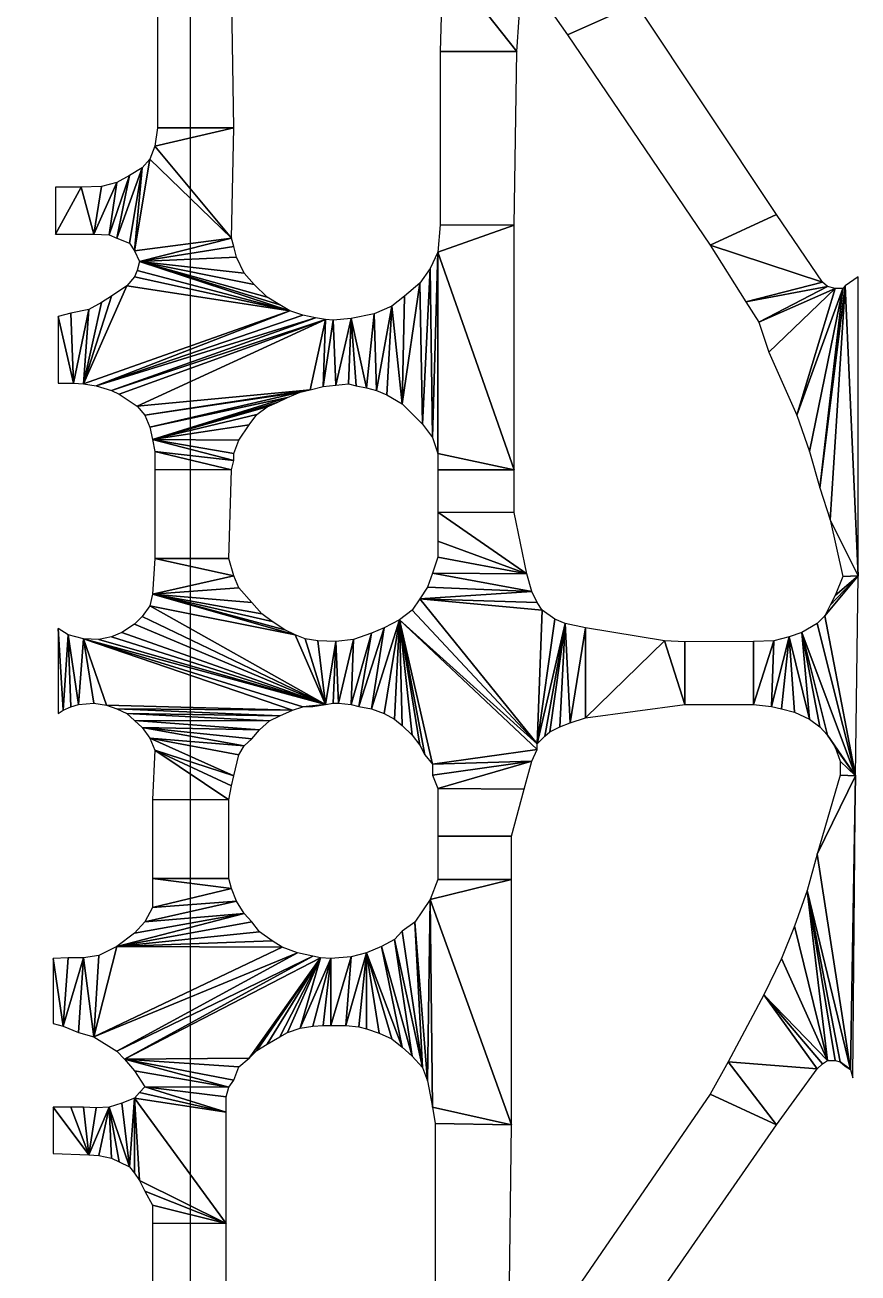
# Model space of a CAD drawing. Extents: x -35426928 to -35396732, y 11996534 to 12011444.
# Drawn here: x -35409020 to -35407712, y 12003824 to 12005782 of the extents above; entities that cross this region are included whole.
import ezdxf

# ---------------------------------------------------------------- set-up
doc = ezdxf.new("R2010")
doc.units = 0

msp = doc.modelspace()

# ---------------------------------------------------------------- linework, layer by layer
at = {"layer": 'mg_to_dxf', "color": 52}
for points in [[(-35408760.1, 12008976.7), (-35414029.9, 12008976.7), (-35414029.9, 12000583), (-35408760.1, 12000583)], [(-35408364, 12005888), (-35408364, 12005888), (-35408368, 12005741), (-35408248, 12005741)], [(-35408364, 12005888), (-35408364, 12005888), (-35408248, 12005741), (-35408244, 12005794)], [(-35408812, 12005851), (-35408812, 12005621), (-35408692, 12005621), (-35408696, 12005851)], [(-35408188, 12005795), (-35408188, 12005795), (-35408168, 12005767), (-35408060, 12005815)], [(-35408168, 12005767), (-35407944, 12005437), (-35407840, 12005485), (-35408060, 12005815)], [(-35408368, 12005741), (-35408368, 12005469), (-35408252, 12005468), (-35408248, 12005741)], [(-35408816, 12005592), (-35408816, 12005592), (-35408692, 12005621), (-35408812, 12005621)], [(-35408696, 12005448), (-35408696, 12005448), (-35408692, 12005621), (-35408816, 12005592)], [(-35408824, 12005572), (-35408824, 12005572), (-35408696, 12005448), (-35408816, 12005592)], [(-35408876, 12005448), (-35408876, 12005448), (-35408856, 12005440), (-35408836, 12005558)], [(-35408876, 12005448), (-35408876, 12005448), (-35408836, 12005558), (-35408856, 12005546)], [(-35408856, 12005440), (-35408856, 12005440), (-35408848, 12005428), (-35408836, 12005558)], [(-35408836, 12005558), (-35408836, 12005558), (-35408848, 12005428), (-35408824, 12005572)], [(-35408824, 12005572), (-35408824, 12005572), (-35408848, 12005428), (-35408696, 12005448)], [(-35408888, 12005453), (-35408888, 12005453), (-35408876, 12005448), (-35408856, 12005546)], [(-35408888, 12005453), (-35408888, 12005453), (-35408856, 12005546), (-35408876, 12005535)], [(-35408932, 12005528), (-35408932, 12005528), (-35408972, 12005528), (-35408972, 12005454)], [(-35408932, 12005528), (-35408932, 12005528), (-35408972, 12005454), (-35408912, 12005454)], [(-35408932, 12005528), (-35408932, 12005528), (-35408912, 12005454), (-35408900, 12005529)], [(-35408912, 12005454), (-35408912, 12005454), (-35408888, 12005453), (-35408876, 12005535)], [(-35408912, 12005454), (-35408912, 12005454), (-35408876, 12005535), (-35408900, 12005529)], [(-35407768, 12005379), (-35407768, 12005379), (-35407840, 12005485), (-35407944, 12005437)], [(-35408372, 12005426), (-35408372, 12005426), (-35408252, 12005468), (-35408368, 12005469)], [(-35408372, 12005426), (-35408372, 12005426), (-35408252, 12005084), (-35408252, 12005468)], [(-35408848, 12005428), (-35408848, 12005428), (-35408840, 12005411), (-35408696, 12005448)], [(-35408696, 12005448), (-35408696, 12005448), (-35408840, 12005411), (-35408692, 12005435)], [(-35408688, 12005418), (-35408688, 12005418), (-35408692, 12005435), (-35408840, 12005411)], [(-35408380, 12005135), (-35408380, 12005135), (-35408372, 12005426), (-35408384, 12005400)], [(-35408380, 12005135), (-35408380, 12005135), (-35408372, 12005110), (-35408372, 12005426)], [(-35408372, 12005110), (-35408372, 12005110), (-35408252, 12005084), (-35408372, 12005426)], [(-35407768, 12005379), (-35407768, 12005379), (-35407944, 12005437), (-35407888, 12005348)], [(-35408604, 12005334), (-35408604, 12005334), (-35408840, 12005411), (-35408844, 12005397)], [(-35408676, 12005393), (-35408676, 12005393), (-35408688, 12005418), (-35408840, 12005411)], [(-35408604, 12005334), (-35408604, 12005334), (-35408620, 12005343), (-35408840, 12005411)], [(-35408620, 12005343), (-35408620, 12005343), (-35408640, 12005355), (-35408840, 12005411)], [(-35408640, 12005355), (-35408640, 12005355), (-35408660, 12005375), (-35408840, 12005411)], [(-35408660, 12005375), (-35408660, 12005375), (-35408676, 12005393), (-35408840, 12005411)], [(-35408396, 12005156), (-35408396, 12005156), (-35408384, 12005400), (-35408400, 12005377)], [(-35408396, 12005156), (-35408396, 12005156), (-35408380, 12005135), (-35408384, 12005400)], [(-35408860, 12005373), (-35408860, 12005373), (-35408604, 12005334), (-35408848, 12005387)], [(-35408848, 12005387), (-35408848, 12005387), (-35408604, 12005334), (-35408844, 12005397)], [(-35407760, 12005372), (-35407760, 12005372), (-35407768, 12005379), (-35407888, 12005348)], [(-35407732, 12005373), (-35407732, 12005373), (-35407712, 12004918), (-35407712, 12005387)], [(-35408928, 12005219), (-35408928, 12005219), (-35408604, 12005334), (-35408860, 12005373)], [(-35408928, 12005219), (-35408928, 12005219), (-35408860, 12005373), (-35408884, 12005357)], [(-35408428, 12005188), (-35408428, 12005188), (-35408396, 12005156), (-35408400, 12005377)], [(-35408428, 12005188), (-35408428, 12005188), (-35408400, 12005377), (-35408424, 12005357)], [(-35407760, 12005372), (-35407760, 12005372), (-35407888, 12005348), (-35407868, 12005316)], [(-35407748, 12005369), (-35407748, 12005369), (-35407760, 12005372), (-35407868, 12005316)], [(-35407748, 12005369), (-35407748, 12005369), (-35407868, 12005316), (-35407852, 12005269)], [(-35407748, 12005369), (-35407748, 12005369), (-35407852, 12005269), (-35407808, 12005170)], [(-35407736, 12005369), (-35407736, 12005369), (-35407748, 12005369), (-35407808, 12005170)], [(-35407736, 12005369), (-35407736, 12005369), (-35407808, 12005170), (-35407788, 12005113)], [(-35407772, 12005056), (-35407772, 12005056), (-35407736, 12005369), (-35407788, 12005113)], [(-35407772, 12005056), (-35407772, 12005056), (-35407732, 12005373), (-35407736, 12005369)], [(-35407772, 12005056), (-35407772, 12005056), (-35407756, 12005006), (-35407732, 12005373)], [(-35407712, 12004918), (-35407712, 12004918), (-35407732, 12005373), (-35407756, 12005006)], [(-35408928, 12005219), (-35408928, 12005219), (-35408884, 12005357), (-35408900, 12005347)], [(-35408928, 12005219), (-35408928, 12005219), (-35408900, 12005347), (-35408920, 12005336)], [(-35408468, 12005209), (-35408468, 12005209), (-35408444, 12005341), (-35408472, 12005329)], [(-35408468, 12005209), (-35408468, 12005209), (-35408452, 12005202), (-35408444, 12005341)], [(-35408452, 12005202), (-35408452, 12005202), (-35408428, 12005188), (-35408444, 12005341)], [(-35408444, 12005341), (-35408444, 12005341), (-35408428, 12005188), (-35408424, 12005357)], [(-35408944, 12005220), (-35408944, 12005220), (-35408948, 12005330), (-35408968, 12005325)], [(-35408944, 12005220), (-35408944, 12005220), (-35408968, 12005325), (-35408968, 12005220)], [(-35408920, 12005336), (-35408920, 12005336), (-35408948, 12005330), (-35408944, 12005220)], [(-35408928, 12005219), (-35408928, 12005219), (-35408920, 12005336), (-35408944, 12005220)], [(-35408908, 12005216), (-35408908, 12005216), (-35408604, 12005334), (-35408928, 12005219)], [(-35408584, 12005327), (-35408584, 12005327), (-35408604, 12005334), (-35408908, 12005216)], [(-35408564, 12005323), (-35408564, 12005323), (-35408584, 12005327), (-35408908, 12005216)], [(-35408564, 12005323), (-35408564, 12005323), (-35408908, 12005216), (-35408884, 12005209)], [(-35408548, 12005320), (-35408548, 12005320), (-35408564, 12005323), (-35408884, 12005209)], [(-35408508, 12005322), (-35408508, 12005322), (-35408536, 12005319), (-35408532, 12005217)], [(-35408508, 12005322), (-35408508, 12005322), (-35408532, 12005217), (-35408512, 12005219)], [(-35408500, 12005216), (-35408500, 12005216), (-35408508, 12005322), (-35408512, 12005219)], [(-35408484, 12005213), (-35408484, 12005213), (-35408472, 12005329), (-35408508, 12005322)], [(-35408484, 12005213), (-35408484, 12005213), (-35408508, 12005322), (-35408500, 12005216)], [(-35408484, 12005213), (-35408484, 12005213), (-35408468, 12005209), (-35408472, 12005329)], [(-35408548, 12005320), (-35408548, 12005320), (-35408884, 12005209), (-35408872, 12005203)], [(-35408844, 12005184), (-35408844, 12005184), (-35408548, 12005320), (-35408872, 12005203)], [(-35408844, 12005184), (-35408844, 12005184), (-35408572, 12005210), (-35408548, 12005320)], [(-35408572, 12005210), (-35408572, 12005210), (-35408552, 12005215), (-35408548, 12005320)], [(-35408548, 12005320), (-35408548, 12005320), (-35408552, 12005215), (-35408536, 12005319)], [(-35408552, 12005215), (-35408552, 12005215), (-35408532, 12005217), (-35408536, 12005319)], [(-35408572, 12005210), (-35408572, 12005210), (-35408844, 12005184), (-35408832, 12005170)], [(-35408588, 12005206), (-35408588, 12005206), (-35408572, 12005210), (-35408832, 12005170)], [(-35408588, 12005206), (-35408588, 12005206), (-35408832, 12005170), (-35408824, 12005151)], [(-35408608, 12005198), (-35408608, 12005198), (-35408588, 12005206), (-35408824, 12005151)], [(-35408608, 12005198), (-35408608, 12005198), (-35408824, 12005151), (-35408820, 12005132)], [(-35408624, 12005190), (-35408624, 12005190), (-35408608, 12005198), (-35408820, 12005132)], [(-35408624, 12005190), (-35408624, 12005190), (-35408820, 12005132), (-35408640, 12005183)], [(-35408820, 12005132), (-35408820, 12005132), (-35408656, 12005171), (-35408640, 12005183)], [(-35408820, 12005132), (-35408820, 12005132), (-35408668, 12005155), (-35408656, 12005171)], [(-35408820, 12005132), (-35408820, 12005132), (-35408684, 12005131), (-35408668, 12005155)], [(-35408820, 12005132), (-35408820, 12005132), (-35408692, 12005110), (-35408684, 12005131)], [(-35408820, 12005132), (-35408820, 12005132), (-35408692, 12005099), (-35408692, 12005110)], [(-35408820, 12005132), (-35408820, 12005132), (-35408816, 12005113), (-35408692, 12005099)], [(-35408692, 12005099), (-35408692, 12005099), (-35408816, 12005113), (-35408696, 12005084)], [(-35408816, 12005113), (-35408816, 12005113), (-35408816, 12005085), (-35408696, 12005084)], [(-35408372, 12005110), (-35408372, 12005110), (-35408372, 12005084), (-35408252, 12005084)], [(-35408816, 12005085), (-35408816, 12004945), (-35408700, 12004945), (-35408696, 12005084)], [(-35408372, 12005084), (-35408372, 12005018), (-35408252, 12005017), (-35408252, 12005084)], [(-35408232, 12004921), (-35408232, 12004921), (-35408252, 12005017), (-35408372, 12005018)], [(-35408232, 12004921), (-35408232, 12004921), (-35408372, 12005018), (-35408372, 12004972)], [(-35407756, 12005006), (-35407756, 12005006), (-35407736, 12004917), (-35407712, 12004918)], [(-35408372, 12004947), (-35408372, 12004947), (-35408232, 12004921), (-35408372, 12004972)], [(-35408692, 12004918), (-35408692, 12004918), (-35408816, 12004945), (-35408820, 12004889)], [(-35408692, 12004918), (-35408692, 12004918), (-35408700, 12004945), (-35408816, 12004945)], [(-35408372, 12004947), (-35408372, 12004947), (-35408380, 12004922), (-35408232, 12004921)], [(-35408684, 12004899), (-35408684, 12004899), (-35408692, 12004918), (-35408820, 12004889)], [(-35408224, 12004893), (-35408224, 12004893), (-35408380, 12004922), (-35408388, 12004900)], [(-35408224, 12004893), (-35408224, 12004893), (-35408232, 12004921), (-35408380, 12004922)], [(-35407764, 12004855), (-35407764, 12004855), (-35407712, 12004918), (-35407756, 12004872)], [(-35407716, 12004604), (-35407716, 12004604), (-35407712, 12004918), (-35407764, 12004855)], [(-35407756, 12004872), (-35407756, 12004872), (-35407712, 12004918), (-35407748, 12004887)], [(-35407748, 12004887), (-35407748, 12004887), (-35407712, 12004918), (-35407736, 12004917)], [(-35408664, 12004876), (-35408664, 12004876), (-35408684, 12004899), (-35408820, 12004889)], [(-35408400, 12004882), (-35408400, 12004882), (-35408224, 12004893), (-35408388, 12004900)], [(-35408400, 12004882), (-35408400, 12004882), (-35408216, 12004876), (-35408224, 12004893)], [(-35408548, 12004716), (-35408548, 12004716), (-35408824, 12004871), (-35408836, 12004854)], [(-35408824, 12004871), (-35408824, 12004871), (-35408596, 12004825), (-35408820, 12004889)], [(-35408548, 12004716), (-35408548, 12004716), (-35408596, 12004825), (-35408824, 12004871)], [(-35408596, 12004825), (-35408596, 12004825), (-35408612, 12004833), (-35408820, 12004889)], [(-35408612, 12004833), (-35408612, 12004833), (-35408632, 12004846), (-35408820, 12004889)], [(-35408632, 12004846), (-35408632, 12004846), (-35408648, 12004858), (-35408820, 12004889)], [(-35408648, 12004858), (-35408648, 12004858), (-35408664, 12004876), (-35408820, 12004889)], [(-35408412, 12004864), (-35408412, 12004864), (-35408216, 12004654), (-35408400, 12004882)], [(-35408400, 12004882), (-35408400, 12004882), (-35408216, 12004654), (-35408208, 12004864)], [(-35408400, 12004882), (-35408400, 12004882), (-35408208, 12004864), (-35408216, 12004876)], [(-35408548, 12004716), (-35408548, 12004716), (-35408836, 12004854), (-35408848, 12004842)], [(-35408412, 12004864), (-35408412, 12004864), (-35408432, 12004849), (-35408216, 12004654)], [(-35408208, 12004864), (-35408208, 12004864), (-35408216, 12004654), (-35408188, 12004850)], [(-35408188, 12004850), (-35408188, 12004850), (-35408216, 12004654), (-35408172, 12004843)], [(-35407716, 12004604), (-35407716, 12004604), (-35407764, 12004855), (-35407776, 12004843)], [(-35408960, 12004707), (-35408960, 12004707), (-35408968, 12004835), (-35408968, 12004702)], [(-35408952, 12004825), (-35408952, 12004825), (-35408968, 12004835), (-35408960, 12004707)], [(-35408548, 12004716), (-35408548, 12004716), (-35408848, 12004842), (-35408868, 12004829)], [(-35408476, 12004709), (-35408476, 12004709), (-35408456, 12004836), (-35408496, 12004713)], [(-35408456, 12004836), (-35408456, 12004836), (-35408476, 12004828), (-35408496, 12004713)], [(-35408432, 12004849), (-35408432, 12004849), (-35408476, 12004709), (-35408456, 12004702)], [(-35408432, 12004849), (-35408432, 12004849), (-35408456, 12004836), (-35408476, 12004709)], [(-35408432, 12004849), (-35408432, 12004849), (-35408456, 12004702), (-35408440, 12004693)], [(-35408432, 12004849), (-35408432, 12004849), (-35408440, 12004693), (-35408428, 12004683)], [(-35408380, 12004622), (-35408380, 12004622), (-35408432, 12004849), (-35408392, 12004637)], [(-35408432, 12004849), (-35408432, 12004849), (-35408400, 12004652), (-35408392, 12004637)], [(-35408432, 12004849), (-35408432, 12004849), (-35408412, 12004668), (-35408400, 12004652)], [(-35408432, 12004849), (-35408432, 12004849), (-35408428, 12004683), (-35408412, 12004668)], [(-35408432, 12004849), (-35408432, 12004849), (-35408380, 12004622), (-35408216, 12004645)], [(-35408216, 12004654), (-35408216, 12004654), (-35408432, 12004849), (-35408216, 12004645)], [(-35408216, 12004654), (-35408216, 12004654), (-35408204, 12004666), (-35408172, 12004843)], [(-35408204, 12004666), (-35408204, 12004666), (-35408196, 12004673), (-35408172, 12004843)], [(-35408196, 12004673), (-35408196, 12004673), (-35408180, 12004681), (-35408172, 12004843)], [(-35408180, 12004681), (-35408180, 12004681), (-35408164, 12004687), (-35408172, 12004843)], [(-35408164, 12004687), (-35408164, 12004687), (-35408140, 12004836), (-35408172, 12004843)], [(-35408164, 12004687), (-35408164, 12004687), (-35408140, 12004695), (-35408140, 12004836)], [(-35408016, 12004816), (-35408016, 12004816), (-35408140, 12004836), (-35408140, 12004695)], [(-35407716, 12004604), (-35407716, 12004604), (-35407776, 12004843), (-35407800, 12004829)], [(-35408948, 12004712), (-35408948, 12004712), (-35408952, 12004825), (-35408960, 12004707)], [(-35408936, 12004716), (-35408936, 12004716), (-35408952, 12004825), (-35408948, 12004712)], [(-35408928, 12004819), (-35408928, 12004819), (-35408952, 12004825), (-35408936, 12004716)], [(-35408928, 12004819), (-35408928, 12004819), (-35408936, 12004716), (-35408912, 12004718)], [(-35408600, 12004707), (-35408600, 12004707), (-35408584, 12004712), (-35408928, 12004819)], [(-35408600, 12004707), (-35408600, 12004707), (-35408928, 12004819), (-35408892, 12004715)], [(-35408892, 12004715), (-35408892, 12004715), (-35408928, 12004819), (-35408912, 12004718)], [(-35408584, 12004712), (-35408584, 12004712), (-35408548, 12004716), (-35408928, 12004819)], [(-35408928, 12004819), (-35408928, 12004819), (-35408548, 12004716), (-35408904, 12004818)], [(-35408548, 12004716), (-35408548, 12004716), (-35408884, 12004822), (-35408904, 12004818)], [(-35408548, 12004716), (-35408548, 12004716), (-35408868, 12004829), (-35408884, 12004822)], [(-35408548, 12004716), (-35408548, 12004716), (-35408580, 12004819), (-35408596, 12004825)], [(-35408580, 12004819), (-35408580, 12004819), (-35408548, 12004716), (-35408560, 12004816)], [(-35408548, 12004716), (-35408548, 12004716), (-35408532, 12004815), (-35408560, 12004816)], [(-35408548, 12004716), (-35408548, 12004716), (-35408536, 12004718), (-35408532, 12004815)], [(-35408528, 12004718), (-35408528, 12004718), (-35408532, 12004815), (-35408536, 12004718)], [(-35408504, 12004818), (-35408504, 12004818), (-35408532, 12004815), (-35408528, 12004718)], [(-35408508, 12004716), (-35408508, 12004716), (-35408504, 12004818), (-35408528, 12004718)], [(-35408496, 12004713), (-35408496, 12004713), (-35408476, 12004828), (-35408508, 12004716)], [(-35408476, 12004828), (-35408476, 12004828), (-35408504, 12004818), (-35408508, 12004716)], [(-35408016, 12004816), (-35408016, 12004816), (-35408140, 12004695), (-35407984, 12004716)], [(-35408016, 12004816), (-35408016, 12004816), (-35407984, 12004716), (-35407984, 12004814)], [(-35407876, 12004815), (-35407984, 12004814), (-35407984, 12004716), (-35407876, 12004716)], [(-35407844, 12004816), (-35407844, 12004816), (-35407876, 12004815), (-35407876, 12004716)], [(-35407844, 12004816), (-35407844, 12004816), (-35407876, 12004716), (-35407848, 12004713)], [(-35407820, 12004822), (-35407820, 12004822), (-35407844, 12004816), (-35407848, 12004713)], [(-35407820, 12004822), (-35407820, 12004822), (-35407848, 12004713), (-35407832, 12004709)], [(-35407820, 12004822), (-35407820, 12004822), (-35407832, 12004709), (-35407812, 12004704)], [(-35407788, 12004693), (-35407788, 12004693), (-35407800, 12004829), (-35407820, 12004822)], [(-35407820, 12004822), (-35407820, 12004822), (-35407812, 12004704), (-35407788, 12004693)], [(-35407716, 12004604), (-35407716, 12004604), (-35407800, 12004829), (-35407760, 12004668)], [(-35407800, 12004829), (-35407800, 12004829), (-35407772, 12004681), (-35407760, 12004668)], [(-35407800, 12004829), (-35407800, 12004829), (-35407788, 12004693), (-35407772, 12004681)], [(-35408876, 12004709), (-35408876, 12004709), (-35408600, 12004707), (-35408892, 12004715)], [(-35408584, 12004712), (-35408584, 12004712), (-35408568, 12004713), (-35408548, 12004716)], [(-35408860, 12004702), (-35408860, 12004702), (-35408620, 12004698), (-35408876, 12004709)], [(-35408620, 12004698), (-35408620, 12004698), (-35408600, 12004707), (-35408876, 12004709)], [(-35408848, 12004691), (-35408848, 12004691), (-35408636, 12004690), (-35408860, 12004702)], [(-35408636, 12004690), (-35408636, 12004690), (-35408620, 12004698), (-35408860, 12004702)], [(-35408836, 12004680), (-35408836, 12004680), (-35408652, 12004676), (-35408848, 12004691)], [(-35408652, 12004676), (-35408652, 12004676), (-35408636, 12004690), (-35408848, 12004691)], [(-35408676, 12004651), (-35408676, 12004651), (-35408664, 12004662), (-35408836, 12004680)], [(-35408676, 12004651), (-35408676, 12004651), (-35408836, 12004680), (-35408824, 12004663)], [(-35408664, 12004662), (-35408664, 12004662), (-35408652, 12004676), (-35408836, 12004680)], [(-35408684, 12004637), (-35408684, 12004637), (-35408824, 12004663), (-35408692, 12004604)], [(-35408684, 12004637), (-35408684, 12004637), (-35408676, 12004651), (-35408824, 12004663)], [(-35408824, 12004663), (-35408824, 12004663), (-35408816, 12004644), (-35408692, 12004604)], [(-35407716, 12004604), (-35407716, 12004604), (-35407760, 12004668), (-35407748, 12004649)], [(-35408816, 12004644), (-35408816, 12004644), (-35408820, 12004567), (-35408700, 12004566)], [(-35408692, 12004604), (-35408692, 12004604), (-35408816, 12004644), (-35408696, 12004588)], [(-35408816, 12004644), (-35408816, 12004644), (-35408700, 12004566), (-35408696, 12004588)], [(-35408216, 12004645), (-35408216, 12004645), (-35408380, 12004622), (-35408224, 12004627)], [(-35407740, 12004627), (-35407740, 12004627), (-35407716, 12004604), (-35407748, 12004649)], [(-35408380, 12004622), (-35408380, 12004622), (-35408380, 12004605), (-35408224, 12004627)], [(-35408224, 12004627), (-35408224, 12004627), (-35408380, 12004605), (-35408372, 12004584)], [(-35408372, 12004584), (-35408372, 12004584), (-35408236, 12004583), (-35408224, 12004627)], [(-35407740, 12004627), (-35407740, 12004627), (-35407740, 12004605), (-35407716, 12004604)], [(-35407776, 12004481), (-35407776, 12004481), (-35407716, 12004604), (-35407740, 12004605)], [(-35407724, 12004143), (-35407724, 12004143), (-35407716, 12004604), (-35407776, 12004481)], [(-35407724, 12004143), (-35407724, 12004143), (-35407720, 12004130), (-35407716, 12004604)], [(-35408372, 12004584), (-35408372, 12004509), (-35408256, 12004509), (-35408236, 12004583)], [(-35408820, 12004567), (-35408820, 12004443), (-35408700, 12004443), (-35408700, 12004566)], [(-35408372, 12004509), (-35408372, 12004441), (-35408256, 12004441), (-35408256, 12004509)], [(-35407724, 12004143), (-35407724, 12004143), (-35407776, 12004481), (-35407792, 12004424)], [(-35408696, 12004427), (-35408696, 12004427), (-35408700, 12004443), (-35408820, 12004443)], [(-35408696, 12004427), (-35408696, 12004427), (-35408820, 12004443), (-35408820, 12004397)], [(-35408384, 12004410), (-35408384, 12004410), (-35408256, 12004056), (-35408256, 12004441)], [(-35408384, 12004410), (-35408384, 12004410), (-35408256, 12004441), (-35408372, 12004441)], [(-35408688, 12004407), (-35408688, 12004407), (-35408696, 12004427), (-35408820, 12004397)], [(-35407792, 12004424), (-35407792, 12004424), (-35407812, 12004368), (-35407760, 12004157)], [(-35407724, 12004143), (-35407724, 12004143), (-35407792, 12004424), (-35407740, 12004155)], [(-35407792, 12004424), (-35407792, 12004424), (-35407748, 12004157), (-35407740, 12004155)], [(-35407792, 12004424), (-35407792, 12004424), (-35407760, 12004157), (-35407748, 12004157)], [(-35408676, 12004388), (-35408676, 12004388), (-35408688, 12004407), (-35408832, 12004375)], [(-35408688, 12004407), (-35408688, 12004407), (-35408820, 12004397), (-35408832, 12004375)], [(-35408388, 12004125), (-35408388, 12004125), (-35408384, 12004410), (-35408408, 12004374)], [(-35408388, 12004125), (-35408388, 12004125), (-35408380, 12004084), (-35408384, 12004410)], [(-35408380, 12004084), (-35408380, 12004084), (-35408256, 12004056), (-35408384, 12004410)], [(-35408876, 12004336), (-35408876, 12004336), (-35408664, 12004375), (-35408676, 12004388)], [(-35408876, 12004336), (-35408876, 12004336), (-35408676, 12004388), (-35408848, 12004357)], [(-35408676, 12004388), (-35408676, 12004388), (-35408832, 12004375), (-35408848, 12004357)], [(-35408652, 12004359), (-35408652, 12004359), (-35408664, 12004375), (-35408876, 12004336)], [(-35408396, 12004146), (-35408396, 12004146), (-35408408, 12004374), (-35408428, 12004360)], [(-35408396, 12004146), (-35408396, 12004146), (-35408388, 12004125), (-35408408, 12004374)], [(-35407812, 12004368), (-35407812, 12004368), (-35407832, 12004317), (-35407760, 12004157)], [(-35408632, 12004345), (-35408632, 12004345), (-35408652, 12004359), (-35408876, 12004336)], [(-35408616, 12004335), (-35408616, 12004335), (-35408632, 12004345), (-35408876, 12004336)], [(-35408412, 12004164), (-35408412, 12004164), (-35408440, 12004347), (-35408460, 12004336)], [(-35408396, 12004146), (-35408396, 12004146), (-35408428, 12004360), (-35408440, 12004347)], [(-35408412, 12004164), (-35408412, 12004164), (-35408396, 12004146), (-35408440, 12004347)], [(-35408912, 12004194), (-35408912, 12004194), (-35408904, 12004322), (-35408928, 12004318)], [(-35408616, 12004335), (-35408616, 12004335), (-35408876, 12004336), (-35408912, 12004194)], [(-35408912, 12004194), (-35408912, 12004194), (-35408876, 12004336), (-35408904, 12004322)], [(-35408592, 12004326), (-35408592, 12004326), (-35408616, 12004335), (-35408912, 12004194)], [(-35408592, 12004326), (-35408592, 12004326), (-35408912, 12004194), (-35408876, 12004172)], [(-35408568, 12004321), (-35408568, 12004321), (-35408592, 12004326), (-35408876, 12004172)], [(-35408484, 12004326), (-35408484, 12004326), (-35408508, 12004320), (-35408516, 12004212)], [(-35408484, 12004326), (-35408484, 12004326), (-35408516, 12004212), (-35408496, 12004210)], [(-35408484, 12004326), (-35408484, 12004326), (-35408496, 12004210), (-35408484, 12004207)], [(-35408428, 12004178), (-35408428, 12004178), (-35408460, 12004336), (-35408484, 12004326)], [(-35408444, 12004191), (-35408444, 12004191), (-35408484, 12004326), (-35408464, 12004200)], [(-35408444, 12004191), (-35408444, 12004191), (-35408428, 12004178), (-35408484, 12004326)], [(-35408484, 12004326), (-35408484, 12004326), (-35408484, 12004207), (-35408464, 12004200)], [(-35408428, 12004178), (-35408428, 12004178), (-35408412, 12004164), (-35408460, 12004336)], [(-35408960, 12004211), (-35408960, 12004211), (-35408952, 12004318), (-35408976, 12004317)], [(-35408960, 12004211), (-35408960, 12004211), (-35408976, 12004317), (-35408976, 12004215)], [(-35408936, 12004201), (-35408936, 12004201), (-35408928, 12004318), (-35408960, 12004211)], [(-35408928, 12004318), (-35408928, 12004318), (-35408952, 12004318), (-35408960, 12004211)], [(-35408912, 12004194), (-35408912, 12004194), (-35408928, 12004318), (-35408936, 12004201)], [(-35408568, 12004321), (-35408568, 12004321), (-35408876, 12004172), (-35408864, 12004159)], [(-35408556, 12004318), (-35408556, 12004318), (-35408568, 12004321), (-35408864, 12004159)], [(-35408556, 12004318), (-35408556, 12004318), (-35408864, 12004159), (-35408668, 12004161)], [(-35408656, 12004173), (-35408656, 12004173), (-35408556, 12004318), (-35408668, 12004161)], [(-35408640, 12004183), (-35408640, 12004183), (-35408556, 12004318), (-35408656, 12004173)], [(-35408620, 12004194), (-35408620, 12004194), (-35408556, 12004318), (-35408640, 12004183)], [(-35408608, 12004201), (-35408608, 12004201), (-35408556, 12004318), (-35408620, 12004194)], [(-35408588, 12004208), (-35408588, 12004208), (-35408556, 12004318), (-35408608, 12004201)], [(-35408540, 12004317), (-35408540, 12004317), (-35408556, 12004318), (-35408588, 12004208)], [(-35408540, 12004317), (-35408540, 12004317), (-35408588, 12004208), (-35408568, 12004211)], [(-35408552, 12004212), (-35408552, 12004212), (-35408540, 12004317), (-35408568, 12004211)], [(-35408552, 12004212), (-35408552, 12004212), (-35408540, 12004212), (-35408540, 12004317)], [(-35408508, 12004320), (-35408508, 12004320), (-35408540, 12004317), (-35408540, 12004212)], [(-35408508, 12004320), (-35408508, 12004320), (-35408540, 12004212), (-35408516, 12004212)], [(-35407832, 12004317), (-35407832, 12004317), (-35407860, 12004260), (-35407760, 12004157)], [(-35407860, 12004260), (-35407860, 12004260), (-35407916, 12004155), (-35407776, 12004144)], [(-35407760, 12004157), (-35407760, 12004157), (-35407860, 12004260), (-35407768, 12004152)], [(-35407860, 12004260), (-35407860, 12004260), (-35407776, 12004144), (-35407768, 12004152)], [(-35408668, 12004161), (-35408668, 12004161), (-35408864, 12004159), (-35408684, 12004147)], [(-35408864, 12004159), (-35408864, 12004159), (-35408848, 12004141), (-35408700, 12004115)], [(-35408864, 12004159), (-35408864, 12004159), (-35408692, 12004126), (-35408684, 12004147)], [(-35408864, 12004159), (-35408864, 12004159), (-35408700, 12004115), (-35408692, 12004126)], [(-35407916, 12004155), (-35407916, 12004155), (-35407944, 12004104), (-35407840, 12004056)], [(-35407916, 12004155), (-35407916, 12004155), (-35407840, 12004056), (-35407776, 12004144)], [(-35407740, 12004155), (-35407740, 12004155), (-35407732, 12004148), (-35407724, 12004143)], [(-35408848, 12004141), (-35408848, 12004141), (-35408832, 12004116), (-35408700, 12004115)], [(-35408848, 12004098), (-35408848, 12004098), (-35408704, 12004076), (-35408840, 12004107)], [(-35408704, 12004076), (-35408704, 12004076), (-35408832, 12004116), (-35408840, 12004107)], [(-35408704, 12004076), (-35408704, 12004076), (-35408704, 12004100), (-35408832, 12004116)], [(-35408704, 12004100), (-35408704, 12004100), (-35408700, 12004115), (-35408832, 12004116)], [(-35408856, 12003990), (-35408856, 12003990), (-35408868, 12004090), (-35408888, 12004084)], [(-35408856, 12003990), (-35408856, 12003990), (-35408848, 12004098), (-35408868, 12004090)], [(-35408848, 12003980), (-35408848, 12003980), (-35408848, 12004098), (-35408856, 12003990)], [(-35408704, 12003901), (-35408704, 12003901), (-35408848, 12004098), (-35408840, 12003969)], [(-35408840, 12003969), (-35408840, 12003969), (-35408848, 12004098), (-35408848, 12003980)], [(-35408704, 12003901), (-35408704, 12003901), (-35408704, 12004076), (-35408848, 12004098)], [(-35408088, 12003699), (-35407840, 12004056), (-35407944, 12004104), (-35408188, 12003749)], [(-35408920, 12004009), (-35408920, 12004009), (-35408948, 12004084), (-35408976, 12004084)], [(-35408920, 12004009), (-35408920, 12004009), (-35408976, 12004084), (-35408976, 12004011)], [(-35408920, 12004009), (-35408920, 12004009), (-35408928, 12004084), (-35408948, 12004084)], [(-35408908, 12004083), (-35408908, 12004083), (-35408928, 12004084), (-35408920, 12004009)], [(-35408888, 12004084), (-35408888, 12004084), (-35408908, 12004083), (-35408920, 12004009)], [(-35408888, 12004084), (-35408888, 12004084), (-35408920, 12004009), (-35408904, 12004008)], [(-35408888, 12004084), (-35408888, 12004084), (-35408904, 12004008), (-35408884, 12004004)], [(-35408856, 12003990), (-35408856, 12003990), (-35408888, 12004084), (-35408872, 12003998)], [(-35408888, 12004084), (-35408888, 12004084), (-35408884, 12004004), (-35408872, 12003998)], [(-35408380, 12004084), (-35408380, 12004084), (-35408376, 12004058), (-35408256, 12004056)], [(-35408260, 12003764), (-35408256, 12004056), (-35408376, 12004058), (-35408376, 12003764)], [(-35408704, 12003901), (-35408704, 12003901), (-35408840, 12003969), (-35408832, 12003952)], [(-35408820, 12003930), (-35408820, 12003930), (-35408704, 12003901), (-35408832, 12003952)], [(-35408820, 12003930), (-35408820, 12003930), (-35408820, 12003902), (-35408704, 12003901)], [(-35408820, 12003902), (-35408820, 12003678), (-35408704, 12003676), (-35408704, 12003901)]]:
    msp.add_3dface(points, dxfattribs=at)

doc.saveas('drawing.dxf')
